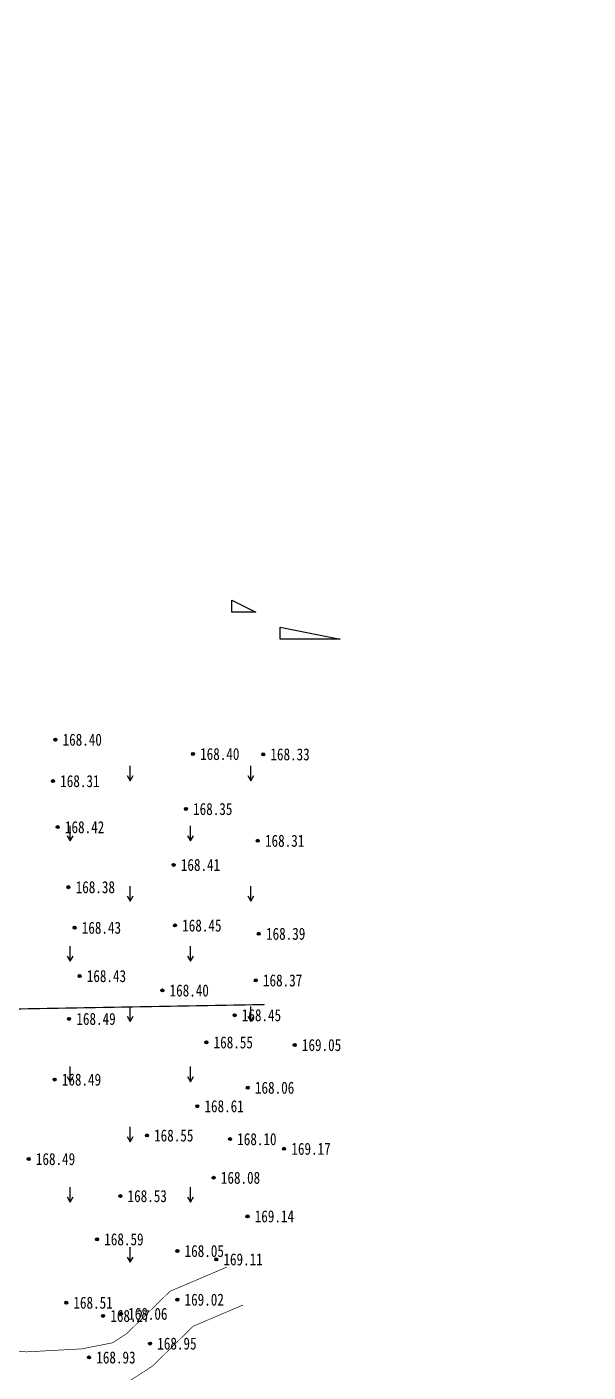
# Model space of a CAD drawing. Header units: millimetres. Extents: x -725 to 2274960, y -506 to 2980382.
# Drawn here: x 573962.9 to 574009.5, y 2880295.9 to 2880407.6 of the extents above; entities that cross this region are included whole.
import ezdxf
from ezdxf.enums import TextEntityAlignment as Align

# ---------------------------------------------------------------- set-up
doc = ezdxf.new("R2010")
doc.units = ezdxf.units.MM
doc.header["$LTSCALE"] = 1000
for name, color, linetype in [('DLSS', 8, 'Continuous'), ('GCD', 8, 'Continuous'), ('SXSS', 5, 'Continuous'), ('YHJ_剖面_梁板', 4, 'Continuous'), ('ZBTZ', 8, 'Continuous')]:
    doc.layers.add(name, color=color, linetype=linetype)

# ---------------------------------------------------------------- blocks, each defined once
blk = doc.blocks.new('gc120')
for p, q in [((0, 0), (0, 2.5)), ((-0.5, 0.87), (0, 0)), ((0, 0), (0.5, 0.87))]:
    blk.add_line(p, q)
blk = doc.blocks.new('gc200')
h = blk.add_hatch(color=256)
edge = h.paths.add_edge_path()
edge.add_arc((0, 0), 0.25, 0, 360)
blk.add_circle((0, 0), 0.25)

msp = doc.modelspace()

# ---------------------------------------------------------------- linework, layer by layer
at = {"layer": 'DLSS', "color": 8, "linetype": 'Continuous', "const_width": 0.054, "flags": 128}
for points, elevation in [([(573933.9954, 2880297.1962), (573934.3725, 2880297.3816), (573937.9134, 2880298.0113), (573941.87, 2880298.3792), (573947.8457, 2880298.3027), (573952.3817, 2880298.1309), (573958.735, 2880297.7365), (573962.913, 2880297.5462), (573967.4775, 2880297.7943), (573970.0511, 2880298.3004), (573971.2171, 2880299.0593), (573974.8146, 2880302.5767), (573979.5489, 2880304.5936)], -176.2042), ([(573971.3632, 2880295.0675), (573973.3695, 2880296.3733), (573976.7492, 2880299.6777), (573980.8914, 2880301.4424)], -175.7588)]:
    msp.add_lwpolyline(points, dxfattribs=dict(at, elevation=elevation))
at = {"layer": 'SXSS', "linetype": 'Continuous', "elevation": -176.8018, "flags": 128}
for points in [[(573943.7224, 2880344.1707, 0.00000216, 0.00000216, 0), (573944.4961, 2880338.0535, 0.00000216, 0.00000216, 0), (573945.3316, 2880330.3176, 0.00000216, 0.00000216, 0), (573945.8933, 2880326.1177, 0.00000216, 0.00000216, 0), (573945.8649, 2880325.5183, 0.00000216, 0.00000216, 0), (573944.7014, 2880320.6889, 0.00000216, 0.00000216, 0), (573943.7951, 2880318.1393, 0.00000216, 0.00000216, 0), (573942.7653, 2880315.6467, 0.00000216, 0.00000216, 0), (573941.0879, 2880312.1609, 0.00000216, 0.00000216, 0), (573939.077, 2880308.7688, 0.00000216, 0.00000216, 0), (573936.8042, 2880304.5402, 0.00000216, 0.00000216, 0), (573934.5641, 2880300.0062, 0.00000216, 0.00000216, 0), (573949.2234, 2880299.1334, 0.00000216, 0.00000216, 0), (573958.5401, 2880298.8461, 0.00000216, 0.00000216, 0), (573963.3645, 2880298.7244, 0.00000216, 0.00000216, 0), (573966.4175, 2880298.8971, 0.00000216, 0.00000216, 0), (573970.0446, 2880300.2366, 0.00000216, 0.00000216, 0), (573972.0759, 2880301.6668, 0.00000216, 0.00000216, 0), (573973.9152, 2880303.2945, 0.00000216, 0.00000216, 0), (573976.0204, 2880306.0213, 0.00000216, 0.00000216, 0), (573978.4874, 2880310.8422, 0.00000216, 0.00000216, 0), (573983.2818, 2880323.2397, 0.00000216, 0.00000216, 0)], [(573944.2549, 2880344.2381, 0.00000216, 0.00000216, 0), (573945.0291, 2880338.116, 0.00000216, 0.00000216, 0), (573945.8644, 2880330.382, 0.00000216, 0.00000216, 0), (573946.4317, 2880326.1408, 0.00000216, 0.00000216, 0), (573946.3986, 2880325.442, 0.00000216, 0.00000216, 0), (573945.2166, 2880320.5357, 0.00000216, 0.00000216, 0), (573944.2963, 2880317.9468, 0.00000216, 0.00000216, 0), (573943.2555, 2880315.4277, 0.00000216, 0.00000216, 0), (573941.5615, 2880311.9073, 0.00000216, 0.00000216, 0), (573939.5444, 2880308.5048, 0.00000216, 0.00000216, 0), (573937.2813, 2880304.2942, 0.00000216, 0.00000216, 0), (573935.4036, 2880300.4939, 0.00000216, 0.00000216, 0), (573949.2476, 2880299.6696, 0.00000216, 0.00000216, 0), (573958.5551, 2880299.3826, 0.00000216, 0.00000216, 0), (573963.3561, 2880299.2615, 0.00000216, 0.00000216, 0), (573966.307, 2880299.4284, 0.00000216, 0.00000216, 0), (573969.793, 2880300.7157, 0.00000216, 0.00000216, 0), (573971.7425, 2880302.0885, 0.00000216, 0.00000216, 0), (573973.5215, 2880303.6628, 0.00000216, 0.00000216, 0), (573975.5653, 2880306.31, 0.00000216, 0.00000216, 0), (573978.0028, 2880311.0734, 0.00000216, 0.00000216, 0), (573982.5511, 2880322.9454, 0.00000216, 0.00000216, 0)]]:
    msp.add_lwpolyline(points, format="xyseb", dxfattribs=at)
at = {"layer": 'YHJ_剖面_梁板', "elevation": -338.6096}
for points in [[(573981.946, 2880358.9842), (573979.946, 2880358.9842), (573979.946, 2880359.9842), (573981.946, 2880358.9842)], [(573988.9605, 2880356.7424), (573983.9605, 2880356.7424), (573983.9605, 2880357.7424)], [(573983.9605, 2880357.7424), (573988.9605, 2880356.7424)]]:
    msp.add_lwpolyline(points, dxfattribs=at)
at = {"layer": 'YHJ_剖面_梁板'}
msp.add_circle((589254.9496, 2837256.879), 143124.932, dxfattribs=at)
at = {"layer": 'ZBTZ', "linetype": 'Continuous', "const_width": 0.1, "elevation": -176.6141, "flags": 128}
msp.add_lwpolyline([(573947.4782, 2880325.7713), (573982.6885, 2880326.3992)], dxfattribs=at)

# ---------------------------------------------------------------- block references
at = {"layer": 'GCD', "linetype": 'Continuous'}
ref = msp.add_blockref('gc200', (573965.2935, 2880348.4045, -170.2146), dxfattribs=dict(at, xscale=0.5, yscale=0.5, zscale=0.5))
ref.add_attrib('height', '168.40', dxfattribs={"linetype": 'Continuous', "height": 1, "width": 0.8}).set_placement((573965.8935, 2880348.4045, -170.2146), align=Align.MIDDLE_LEFT)
ref = msp.add_blockref('gc200', (573976.7185, 2880347.2155, -170.2116), dxfattribs=dict(at, xscale=0.5, yscale=0.5, zscale=0.5))
ref.add_attrib('height', '168.40', dxfattribs={"linetype": 'Continuous', "height": 1, "width": 0.8}).set_placement((573977.3185, 2880347.2155, -170.2116), align=Align.MIDDLE_LEFT)
ref = msp.add_blockref('gc200', (573982.5585, 2880347.1845, -170.2786), dxfattribs=dict(at, xscale=0.5, yscale=0.5, zscale=0.5))
ref.add_attrib('height', '168.33', dxfattribs={"linetype": 'Continuous', "height": 1, "width": 0.8}).set_placement((573983.1585, 2880347.1845, -170.2786), align=Align.MIDDLE_LEFT)
ref = msp.add_blockref('gc200', (573965.0975, 2880344.9615, -170.2966), dxfattribs=dict(at, xscale=0.5, yscale=0.5, zscale=0.5))
ref.add_attrib('height', '168.31', dxfattribs={"linetype": 'Continuous', "height": 1, "width": 0.8}).set_placement((573965.6975, 2880344.9615, -170.2966), align=Align.MIDDLE_LEFT)
ref = msp.add_blockref('gc200', (573976.1355, 2880342.6465, -170.2646), dxfattribs=dict(at, xscale=0.5, yscale=0.5, zscale=0.5))
ref.add_attrib('height', '168.35', dxfattribs={"linetype": 'Continuous', "height": 1, "width": 0.8}).set_placement((573976.7355, 2880342.6465, -170.2646), align=Align.MIDDLE_LEFT)
ref = msp.add_blockref('gc200', (573965.4895, 2880341.1365, -170.1886), dxfattribs=dict(at, xscale=0.5, yscale=0.5, zscale=0.5))
ref.add_attrib('height', '168.42', dxfattribs={"linetype": 'Continuous', "height": 1, "width": 0.8}).set_placement((573966.0895, 2880341.1365, -170.1886), align=Align.MIDDLE_LEFT)
ref = msp.add_blockref('gc200', (573982.1105, 2880340.0045, -170.2956), dxfattribs=dict(at, xscale=0.5, yscale=0.5, zscale=0.5))
ref.add_attrib('height', '168.31', dxfattribs={"linetype": 'Continuous', "height": 1, "width": 0.8}).set_placement((573982.7105, 2880340.0045, -170.2956), align=Align.MIDDLE_LEFT)
ref = msp.add_blockref('gc200', (573975.1195, 2880338.0015, -170.2026), dxfattribs=dict(at, xscale=0.5, yscale=0.5, zscale=0.5))
ref.add_attrib('height', '168.41', dxfattribs={"linetype": 'Continuous', "height": 1, "width": 0.8}).set_placement((573975.7195, 2880338.0015, -170.2026), align=Align.MIDDLE_LEFT)
ref = msp.add_blockref('gc200', (573966.3815, 2880336.1505, -170.2256), dxfattribs=dict(at, xscale=0.5, yscale=0.5, zscale=0.5))
ref.add_attrib('height', '168.38', dxfattribs={"linetype": 'Continuous', "height": 1, "width": 0.8}).set_placement((573966.9815, 2880336.1505, -170.2256), align=Align.MIDDLE_LEFT)
ref = msp.add_blockref('gc200', (573966.8865, 2880332.7815, -170.1826), dxfattribs=dict(at, xscale=0.5, yscale=0.5, zscale=0.5))
ref.add_attrib('height', '168.43', dxfattribs={"linetype": 'Continuous', "height": 1, "width": 0.8}).set_placement((573967.4865, 2880332.7815, -170.1826), align=Align.MIDDLE_LEFT)
ref = msp.add_blockref('gc200', (573975.2305, 2880332.9685, -170.1616), dxfattribs=dict(at, xscale=0.5, yscale=0.5, zscale=0.5))
ref.add_attrib('height', '168.45', dxfattribs={"linetype": 'Continuous', "height": 1, "width": 0.8}).set_placement((573975.8305, 2880332.9685, -170.1616), align=Align.MIDDLE_LEFT)
ref = msp.add_blockref('gc200', (573982.1945, 2880332.2805, -170.2206), dxfattribs=dict(at, xscale=0.5, yscale=0.5, zscale=0.5))
ref.add_attrib('height', '168.39', dxfattribs={"linetype": 'Continuous', "height": 1, "width": 0.8}).set_placement((573982.7945, 2880332.2805, -170.2206), align=Align.MIDDLE_LEFT)
ref = msp.add_blockref('gc200', (573967.3035, 2880328.7675, -170.1806), dxfattribs=dict(at, xscale=0.5, yscale=0.5, zscale=0.5))
ref.add_attrib('height', '168.43', dxfattribs={"linetype": 'Continuous', "height": 1, "width": 0.8}).set_placement((573967.9035, 2880328.7675, -170.1806), align=Align.MIDDLE_LEFT)
ref = msp.add_blockref('gc200', (573981.9405, 2880328.4085, -170.2426), dxfattribs=dict(at, xscale=0.5, yscale=0.5, zscale=0.5))
ref.add_attrib('height', '168.37', dxfattribs={"linetype": 'Continuous', "height": 1, "width": 0.8}).set_placement((573982.5405, 2880328.4085, -170.2426), align=Align.MIDDLE_LEFT)
ref = msp.add_blockref('gc200', (573974.1815, 2880327.5695, -170.2076), dxfattribs=dict(at, xscale=0.5, yscale=0.5, zscale=0.5))
ref.add_attrib('height', '168.40', dxfattribs={"linetype": 'Continuous', "height": 1, "width": 0.8}).set_placement((573974.7815, 2880327.5695, -170.2076), align=Align.MIDDLE_LEFT)
ref = msp.add_blockref('gc200', (573966.4395, 2880325.2105, -170.1176), dxfattribs=dict(at, xscale=0.5, yscale=0.5, zscale=0.5))
ref.add_attrib('height', '168.49', dxfattribs={"linetype": 'Continuous', "height": 1, "width": 0.8}).set_placement((573967.0395, 2880325.2105, -170.1176), align=Align.MIDDLE_LEFT)
ref = msp.add_blockref('gc200', (573980.1845, 2880325.5155, -170.1566), dxfattribs=dict(at, xscale=0.5, yscale=0.5, zscale=0.5))
ref.add_attrib('height', '168.45', dxfattribs={"linetype": 'Continuous', "height": 1, "width": 0.8}).set_placement((573980.7845, 2880325.5155, -170.1566), align=Align.MIDDLE_LEFT)
ref = msp.add_blockref('gc200', (573977.8395, 2880323.2585, -170.0636), dxfattribs=dict(at, xscale=0.5, yscale=0.5, zscale=0.5))
ref.add_attrib('height', '168.55', dxfattribs={"linetype": 'Continuous', "height": 1, "width": 0.8}).set_placement((573978.4395, 2880323.2585, -170.0636), align=Align.MIDDLE_LEFT)
ref = msp.add_blockref('gc200', (573985.1755, 2880323.0385, -169.5566), dxfattribs=dict(at, xscale=0.5, yscale=0.5, zscale=0.5))
ref.add_attrib('height', '169.05', dxfattribs={"linetype": 'Continuous', "height": 1, "width": 0.8}).set_placement((573985.7755, 2880323.0385, -169.5566), align=Align.MIDDLE_LEFT)
ref = msp.add_blockref('gc200', (573965.2305, 2880320.1655, -170.1196), dxfattribs=dict(at, xscale=0.5, yscale=0.5, zscale=0.5))
ref.add_attrib('height', '168.49', dxfattribs={"linetype": 'Continuous', "height": 1, "width": 0.8}).set_placement((573965.8305, 2880320.1655, -170.1196), align=Align.MIDDLE_LEFT)
ref = msp.add_blockref('gc200', (573981.2755, 2880319.4915, -170.5476), dxfattribs=dict(at, xscale=0.5, yscale=0.5, zscale=0.5))
ref.add_attrib('height', '168.06', dxfattribs={"linetype": 'Continuous', "height": 1, "width": 0.8}).set_placement((573981.8755, 2880319.4915, -170.5476), align=Align.MIDDLE_LEFT)
ref = msp.add_blockref('gc200', (573977.0795, 2880317.9555, -170.0026), dxfattribs=dict(at, xscale=0.5, yscale=0.5, zscale=0.5))
ref.add_attrib('height', '168.61', dxfattribs={"linetype": 'Continuous', "height": 1, "width": 0.8}).set_placement((573977.6795, 2880317.9555, -170.0026), align=Align.MIDDLE_LEFT)
ref = msp.add_blockref('gc200', (573972.8965, 2880315.5235, -170.0616), dxfattribs=dict(at, xscale=0.5, yscale=0.5, zscale=0.5))
ref.add_attrib('height', '168.55', dxfattribs={"linetype": 'Continuous', "height": 1, "width": 0.8}).set_placement((573973.4965, 2880315.5235, -170.0616), align=Align.MIDDLE_LEFT)
ref = msp.add_blockref('gc200', (573979.8025, 2880315.2185, -170.5126), dxfattribs=dict(at, xscale=0.5, yscale=0.5, zscale=0.5))
ref.add_attrib('height', '168.10', dxfattribs={"linetype": 'Continuous', "height": 1, "width": 0.8}).set_placement((573980.4025, 2880315.2185, -170.5126), align=Align.MIDDLE_LEFT)
ref = msp.add_blockref('gc200', (573963.0765, 2880313.5665, -170.1196), dxfattribs=dict(at, xscale=0.5, yscale=0.5, zscale=0.5))
ref.add_attrib('height', '168.49', dxfattribs={"linetype": 'Continuous', "height": 1, "width": 0.8}).set_placement((573963.6765, 2880313.5665, -170.1196), align=Align.MIDDLE_LEFT)
ref = msp.add_blockref('gc200', (573984.3005, 2880314.4165, -169.4376), dxfattribs=dict(at, xscale=0.5, yscale=0.5, zscale=0.5))
ref.add_attrib('height', '169.17', dxfattribs={"linetype": 'Continuous', "height": 1, "width": 0.8}).set_placement((573984.9005, 2880314.4165, -169.4376), align=Align.MIDDLE_LEFT)
ref = msp.add_blockref('gc200', (573978.4435, 2880312.0115, -170.5286), dxfattribs=dict(at, xscale=0.5, yscale=0.5, zscale=0.5))
ref.add_attrib('height', '168.08', dxfattribs={"linetype": 'Continuous', "height": 1, "width": 0.8}).set_placement((573979.0435, 2880312.0115, -170.5286), align=Align.MIDDLE_LEFT)
ref = msp.add_blockref('gc200', (573970.6925, 2880310.4885, -170.0776), dxfattribs=dict(at, xscale=0.5, yscale=0.5, zscale=0.5))
ref.add_attrib('height', '168.53', dxfattribs={"linetype": 'Continuous', "height": 1, "width": 0.8}).set_placement((573971.2925, 2880310.4885, -170.0776), align=Align.MIDDLE_LEFT)
ref = msp.add_blockref('gc200', (573981.2555, 2880308.8045, -169.4686), dxfattribs=dict(at, xscale=0.5, yscale=0.5, zscale=0.5))
ref.add_attrib('height', '169.14', dxfattribs={"linetype": 'Continuous', "height": 1, "width": 0.8}).set_placement((573981.8555, 2880308.8045, -169.4686), align=Align.MIDDLE_LEFT)
ref = msp.add_blockref('gc200', (573968.7565, 2880306.8975, -170.0216), dxfattribs=dict(at, xscale=0.5, yscale=0.5, zscale=0.5))
ref.add_attrib('height', '168.59', dxfattribs={"linetype": 'Continuous', "height": 1, "width": 0.8}).set_placement((573969.3565, 2880306.8975, -170.0216), align=Align.MIDDLE_LEFT)
ref = msp.add_blockref('gc200', (573975.4315, 2880305.9265, -170.5596), dxfattribs=dict(at, xscale=0.5, yscale=0.5, zscale=0.5))
ref.add_attrib('height', '168.05', dxfattribs={"linetype": 'Continuous', "height": 1, "width": 0.8}).set_placement((573976.0315, 2880305.9265, -170.5596), align=Align.MIDDLE_LEFT)
ref = msp.add_blockref('gc200', (573978.6555, 2880305.2295, -169.4996), dxfattribs=dict(at, xscale=0.5, yscale=0.5, zscale=0.5))
ref.add_attrib('height', '169.11', dxfattribs={"linetype": 'Continuous', "height": 1, "width": 0.8}).set_placement((573979.2555, 2880305.2295, -169.4996), align=Align.MIDDLE_LEFT)
ref = msp.add_blockref('gc200', (573966.1925, 2880301.6325, -170.1036), dxfattribs=dict(at, xscale=0.5, yscale=0.5, zscale=0.5))
ref.add_attrib('height', '168.51', dxfattribs={"linetype": 'Continuous', "height": 1, "width": 0.8}).set_placement((573966.7925, 2880301.6325, -170.1036), align=Align.MIDDLE_LEFT)
ref = msp.add_blockref('gc200', (573975.4275, 2880301.8845, -169.5886), dxfattribs=dict(at, xscale=0.5, yscale=0.5, zscale=0.5))
ref.add_attrib('height', '169.02', dxfattribs={"linetype": 'Continuous', "height": 1, "width": 0.8}).set_placement((573976.0275, 2880301.8845, -169.5886), align=Align.MIDDLE_LEFT)
ref = msp.add_blockref('gc200', (573969.2595, 2880300.5375, -170.3356), dxfattribs=dict(at, xscale=0.5, yscale=0.5, zscale=0.5))
ref.add_attrib('height', '168.27', dxfattribs={"linetype": 'Continuous', "height": 1, "width": 0.8}).set_placement((573969.8595, 2880300.5375, -170.3356), align=Align.MIDDLE_LEFT)
ref = msp.add_blockref('gc200', (573970.7445, 2880300.7085, -170.5526), dxfattribs=dict(at, xscale=0.5, yscale=0.5, zscale=0.5))
ref.add_attrib('height', '168.06', dxfattribs={"linetype": 'Continuous', "height": 1, "width": 0.8}).set_placement((573971.3445, 2880300.7085, -170.5526), align=Align.MIDDLE_LEFT)
ref = msp.add_blockref('gc200', (573973.1585, 2880298.2385, -169.6616), dxfattribs=dict(at, xscale=0.5, yscale=0.5, zscale=0.5))
ref.add_attrib('height', '168.95', dxfattribs={"linetype": 'Continuous', "height": 1, "width": 0.8}).set_placement((573973.7585, 2880298.2385, -169.6616), align=Align.MIDDLE_LEFT)
ref = msp.add_blockref('gc200', (573968.0925, 2880297.0825, -169.6796), dxfattribs=dict(at, xscale=0.5, yscale=0.5, zscale=0.5))
ref.add_attrib('height', '168.93', dxfattribs={"linetype": 'Continuous', "height": 1, "width": 0.8}).set_placement((573968.6925, 2880297.0825, -169.6796), align=Align.MIDDLE_LEFT)
at = {"layer": 'ZBTZ', "linetype": 'Continuous', "xscale": 0.5, "yscale": 0.5}
for p in [(573971.5205, 2880344.9916, -176.7661), (573981.5205, 2880344.9916, -176.6944), (573966.5205, 2880339.9916, -176.7612), (573976.5205, 2880339.9916, -176.6024), (573971.5205, 2880334.9916, -176.6368), (573981.5205, 2880334.9916, -176.636), (573966.5205, 2880329.9916, -176.674), (573976.5205, 2880329.9916, -176.6732), (573971.5205, 2880324.9916, -176.4256), (573981.5205, 2880324.9916, -176.3978), (573966.5205, 2880319.9916, -176.3462), (573976.5205, 2880319.9916, -176.4004), (573971.5205, 2880314.9916, -176.3113), (573966.5205, 2880309.9916, -176.1883), (573976.5205, 2880309.9916, -176.2764), (573971.5205, 2880304.9916, -176.182)]:
    msp.add_blockref('gc120', p, dxfattribs=at)

doc.saveas('drawing.dxf')
